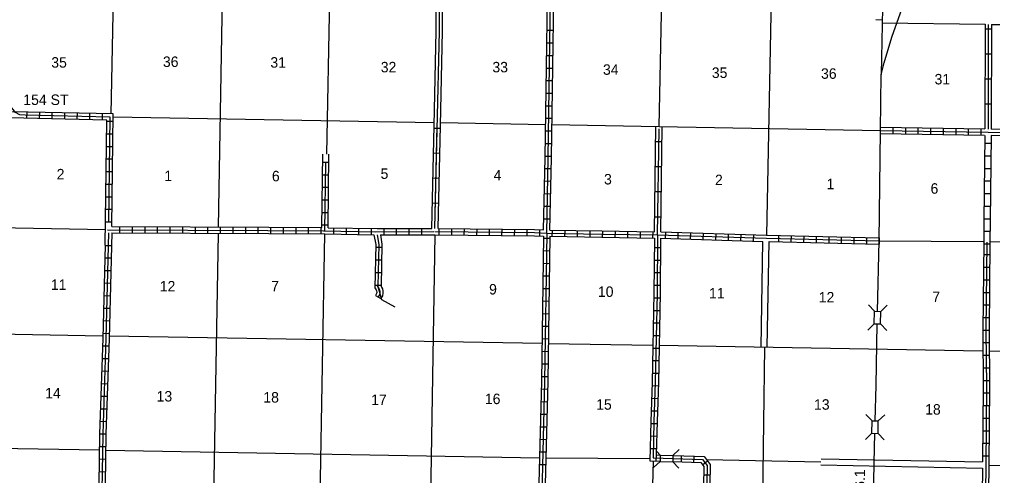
# Model space of a CAD drawing. Extents: x 1142892 to 1570202, y 16283729 to 16658946.
# Drawn here: x 1325684 to 1372098, y 16391321 to 16413088 of the extents above; entities that cross this region are included whole.
import ezdxf

# ---------------------------------------------------------------- set-up
doc = ezdxf.new("R2010")
doc.units = 0
for name, color, linetype in [('L11', 7, 'Continuous'), ('L13', 7, 'Continuous'), ('L14', 7, 'Continuous'), ('L18', 7, 'Continuous'), ('L28', 7, 'Continuous'), ('L3', 7, 'Continuous'), ('L30', 7, 'Continuous'), ('L8', 7, 'Continuous'), ('L9', 7, 'Continuous')]:
    doc.layers.add(name, color=color, linetype=linetype)

msp = doc.modelspace()

# ---------------------------------------------------------------- linework, layer by layer
at = {"layer": 'L11'}
for p, q in [((1366837, 16412923), (1371741, 16412863)), ((1372041, 16412855), (1375410, 16412819)), ((1361055, 16397454), (1361142, 16402496)), ((1361355, 16397449), (1361442, 16402496)), ((1363918, 16392126), (1371626, 16391980)), ((1363912, 16391826), (1371623, 16391680))]:
    msp.add_line(p, q, dxfattribs=at)
for points in [[(1345464, 16408034), (1345567, 16412521), (1345600, 16418505)], [(1345764, 16408029), (1345867, 16412521), (1345900, 16418496)]]:
    msp.add_lwpolyline(points, dxfattribs=at)
at = {"layer": 'L13'}
for p, q in [((1330342, 16423786), (1330043, 16408580)), ((1340559, 16418613), (1340325, 16406657)), ((1361625, 16418263), (1361316, 16402796)), ((1356194, 16407983), (1356382, 16417253)), ((1335184, 16403180), (1335367, 16414221)), ((1366850, 16413646), (1366791, 16410455)), ((1366533, 16413080), (1366839, 16413075)), ((1330159, 16408438), (1345467, 16408171)), ((1345767, 16408163), (1350784, 16408080)), ((1351084, 16408071), (1356194, 16407985)), ((1356194, 16407983), (1366758, 16407796)), ((1317135, 16403305), (1329781, 16403063)), ((1334909, 16387329), (1335176, 16402880)), ((1339976, 16387304), (1340251, 16402855)), ((1345500, 16402813), (1345291, 16389860)), ((1366683, 16402521), (1371650, 16402488)), ((1371983, 16402488), (1380724, 16402438)), ((1309493, 16398338), (1329659, 16397996)), ((1329968, 16397988), (1350609, 16397638)), ((1350909, 16397630), (1355900, 16397546)), ((1356200, 16397538), (1371625, 16397271)), ((1361216, 16397451), (1361092, 16387013)), ((1371950, 16397271), (1387366, 16397005)), ((1309468, 16392896), (1329501, 16392546)), ((1329801, 16392538), (1350492, 16392171)), ((1350792, 16392171), (1355758, 16392130)), ((1358458, 16392080), (1363915, 16391976)), ((1355917, 16392021), (1355767, 16387054)), ((1371925, 16391821), (1390757, 16391621))]:
    msp.add_line(p, q, dxfattribs=at)
at = {"layer": 'L18'}
for p, q in [((1366466, 16399163), (1366175, 16399463)), ((1366458, 16398563), (1366466, 16399163)), ((1366466, 16399163), (1366766, 16399155)), ((1366758, 16398555), (1366766, 16399155)), ((1366766, 16399155), (1367075, 16399446)), ((1366458, 16398563), (1366150, 16398263)), ((1366458, 16398563), (1366758, 16398555)), ((1366758, 16398555), (1367050, 16398246)), ((1366350, 16393938), (1366058, 16394238)), ((1366341, 16393338), (1366350, 16393938)), ((1366350, 16393938), (1366650, 16393930)), ((1366641, 16393330), (1366650, 16393930)), ((1366650, 16393930), (1366958, 16394221)), ((1366341, 16393338), (1366033, 16393038)), ((1366341, 16393338), (1366641, 16393330)), ((1366641, 16393330), (1366933, 16393021)), ((1356850, 16392280), (1357158, 16392571)), ((1356250, 16392296), (1356083, 16392471)), ((1356250, 16392296), (1356242, 16391996)), ((1356250, 16392296), (1356850, 16392280)), ((1356850, 16392280), (1356842, 16391980)), ((1356242, 16391996), (1355933, 16391705)), ((1356242, 16391996), (1356842, 16391980)), ((1356842, 16391980), (1357133, 16391671))]:
    msp.add_line(p, q, dxfattribs=at)
at = {"layer": 'L3'}
for points in [[(1366616, 16399155), (1366683, 16402521), (1366758, 16407796), (1366791, 16410455), (1366925, 16411021), (1367300, 16412238), (1367783, 16413630), (1367875, 16414205), (1367933, 16416138), (1367958, 16418330)], [(1366500, 16393930), (1366541, 16395621), (1366600, 16398555)], [(1366350, 16385896), (1366358, 16386638), (1366450, 16391913), (1366483, 16393338)]]:
    msp.add_lwpolyline(points, dxfattribs=at)
at = {"layer": 'L8'}
for p, q in [((1350850, 16412571), (1351150, 16412571)), ((1350842, 16411971), (1351142, 16411971)), ((1350825, 16411371), (1351125, 16411371)), ((1350817, 16410771), (1351117, 16410771)), ((1350809, 16410171), (1351109, 16410171)), ((1350800, 16409571), (1351100, 16409571)), ((1350792, 16408971), (1351092, 16408971)), ((1326034, 16408671), (1326026, 16408371)), ((1326634, 16408655), (1326626, 16408355)), ((1327234, 16408646), (1327226, 16408346)), ((1327834, 16408630), (1327826, 16408330)), ((1328434, 16408613), (1328426, 16408313)), ((1329026, 16408605), (1329026, 16408305)), ((1329626, 16408588), (1329626, 16408288)), ((1350784, 16408371), (1351084, 16408371)), ((1330159, 16408213), (1329859, 16408213)), ((1356125, 16402805), (1356192, 16407871)), ((1366758, 16407646), (1366758, 16407946)), ((1367358, 16407638), (1367358, 16407938)), ((1367958, 16407630), (1367958, 16407930)), ((1368558, 16407613), (1368558, 16407913)), ((1369158, 16407605), (1369158, 16407905)), ((1369758, 16407596), (1369758, 16407896)), ((1370358, 16407588), (1370358, 16407888)), ((1370958, 16407580), (1370958, 16407880)), ((1371558, 16407571), (1371558, 16407871)), ((1330151, 16407613), (1329851, 16407613)), ((1350775, 16407771), (1351075, 16407771)), ((1330143, 16407013), (1329843, 16407013)), ((1350767, 16407171), (1351067, 16407171)), ((1371725, 16407180), (1372025, 16407180)), ((1340101, 16403155), (1340147, 16406660)), ((1340401, 16403146), (1340447, 16406656)), ((1350759, 16406571), (1351059, 16406571)), ((1371716, 16406580), (1372016, 16406580)), ((1330134, 16406413), (1329834, 16406413)), ((1340142, 16406280), (1340442, 16406280)), ((1340251, 16403005), (1340292, 16406280)), ((1350750, 16405980), (1351050, 16405971)), ((1371716, 16405980), (1372016, 16405980)), ((1330126, 16405813), (1329826, 16405813)), ((1340134, 16405680), (1340434, 16405680)), ((1330118, 16405213), (1329818, 16405213)), ((1340126, 16405080), (1340426, 16405080)), ((1350734, 16405380), (1351034, 16405371)), ((1371708, 16405380), (1372008, 16405380)), ((1330109, 16404613), (1329809, 16404613)), ((1350725, 16404780), (1351025, 16404771)), ((1371700, 16404780), (1372000, 16404780)), ((1340117, 16404480), (1340417, 16404480)), ((1350709, 16404180), (1351009, 16404171)), ((1371691, 16404180), (1371991, 16404180)), ((1330101, 16404013), (1329801, 16404013)), ((1340109, 16403880), (1340409, 16403880)), ((1330093, 16403413), (1329793, 16403413)), ((1330476, 16402905), (1330476, 16403205)), ((1331076, 16402896), (1331076, 16403196)), ((1331676, 16402896), (1331676, 16403196)), ((1332276, 16402896), (1332276, 16403196)), ((1332876, 16402888), (1332876, 16403188)), ((1333476, 16402888), (1333476, 16403188)), ((1334076, 16402888), (1334076, 16403188)), ((1334676, 16402880), (1334676, 16403180)), ((1335276, 16402880), (1335276, 16403180)), ((1335876, 16402880), (1335876, 16403180)), ((1336476, 16402880), (1336476, 16403180)), ((1337076, 16402871), (1337076, 16403171)), ((1337676, 16402871), (1337676, 16403171)), ((1340101, 16403280), (1340401, 16403280)), ((1350700, 16403580), (1351000, 16403571)), ((1371683, 16403580), (1371983, 16403580)), ((1338276, 16402863), (1338276, 16403163)), ((1338876, 16402863), (1338876, 16403163)), ((1339476, 16402863), (1339476, 16403163)), ((1340076, 16402863), (1340076, 16403163)), ((1340676, 16402846), (1340676, 16403146)), ((1341276, 16402830), (1341276, 16403130)), ((1341876, 16402821), (1341876, 16403121)), ((1342475, 16402813), (1342475, 16403105)), ((1343075, 16402805), (1343075, 16403105)), ((1343675, 16402805), (1343675, 16403105)), ((1344275, 16402813), (1344275, 16403113)), ((1344875, 16402813), (1344875, 16403113)), ((1345692, 16403113), (1345684, 16402813)), ((1346292, 16403105), (1346284, 16402805)), ((1346892, 16403096), (1346884, 16402796)), ((1347492, 16403088), (1347484, 16402788)), ((1348092, 16403088), (1348084, 16402788)), ((1348692, 16403080), (1348684, 16402780)), ((1349292, 16403071), (1349284, 16402771)), ((1349892, 16403063), (1349884, 16402763)), ((1350492, 16403055), (1350484, 16402755)), ((1351092, 16403038), (1351084, 16402738)), ((1351692, 16403030), (1351684, 16402730)), ((1352292, 16403021), (1352284, 16402721)), ((1352892, 16403005), (1352884, 16402705)), ((1353492, 16402996), (1353484, 16402696)), ((1354092, 16402988), (1354083, 16402688)), ((1354692, 16402980), (1354683, 16402680)), ((1355292, 16402971), (1355283, 16402671)), ((1355892, 16402955), (1355883, 16402655)), ((1356492, 16402946), (1356483, 16402646)), ((1357092, 16402921), (1357083, 16402621)), ((1357692, 16402905), (1357683, 16402605)), ((1358292, 16402888), (1358283, 16402588)), ((1358892, 16402871), (1358883, 16402571)), ((1359492, 16402855), (1359483, 16402555)), ((1360092, 16402830), (1360083, 16402538)), ((1360692, 16402813), (1360683, 16402513)), ((1361892, 16402780), (1361883, 16402480)), ((1362492, 16402771), (1362483, 16402471)), ((1363092, 16402755), (1363083, 16402455)), ((1363692, 16402738), (1363683, 16402438)), ((1364283, 16402730), (1364283, 16402430)), ((1364883, 16402713), (1364883, 16402413)), ((1371683, 16402980), (1371983, 16402980)), ((1329768, 16402305), (1330068, 16402305)), ((1350984, 16402630), (1350684, 16402638)), ((1365483, 16402696), (1365483, 16402396)), ((1366083, 16402688), (1366083, 16402388)), ((1366683, 16402671), (1366683, 16402371)), ((1371683, 16402380), (1371983, 16402380)), ((1342675, 16402213), (1342975, 16402213)), ((1350975, 16402030), (1350675, 16402038)), ((1355967, 16402205), (1356267, 16402205)), ((1371666, 16401863), (1371966, 16401863)), ((1329751, 16401705), (1330051, 16401705)), ((1342659, 16401613), (1342959, 16401613)), ((1350967, 16401430), (1350667, 16401438)), ((1355967, 16401605), (1356267, 16401605)), ((1329743, 16401113), (1330043, 16401105)), ((1342650, 16401013), (1342950, 16401013)), ((1355958, 16401005), (1356258, 16401005)), ((1371666, 16401263), (1371966, 16401263)), ((1329726, 16400513), (1330026, 16400505)), ((1342634, 16400413), (1342934, 16400413)), ((1350950, 16400830), (1350659, 16400838)), ((1355950, 16400405), (1356250, 16400405)), ((1371658, 16400663), (1371958, 16400663)), ((1342666, 16399920), (1342926, 16399774)), ((1350942, 16400230), (1350642, 16400238)), ((1371650, 16400063), (1371950, 16400063)), ((1329709, 16399913), (1330009, 16399905)), ((1350934, 16399630), (1350634, 16399638)), ((1355942, 16399805), (1356242, 16399805)), ((1371641, 16399463), (1371941, 16399463)), ((1329693, 16399313), (1329993, 16399305)), ((1350925, 16399030), (1350625, 16399038)), ((1355933, 16399205), (1356233, 16399205)), ((1329676, 16398713), (1329976, 16398705)), ((1355917, 16398605), (1356217, 16398605)), ((1371641, 16398863), (1371941, 16398863)), ((1329668, 16398113), (1329968, 16398105)), ((1350917, 16398430), (1350617, 16398438)), ((1371633, 16398263), (1371933, 16398263)), ((1350909, 16397830), (1350609, 16397838)), ((1355908, 16398005), (1356208, 16398005)), ((1371641, 16397663), (1371941, 16397663)), ((1329651, 16397513), (1329951, 16397505)), ((1350900, 16397230), (1350600, 16397238)), ((1355892, 16397405), (1356192, 16397405)), ((1329626, 16396913), (1329926, 16396905)), ((1355883, 16396805), (1356183, 16396805)), ((1371641, 16397063), (1371941, 16397063)), ((1329609, 16396313), (1329909, 16396305)), ((1350892, 16396630), (1350592, 16396638)), ((1355867, 16396213), (1356167, 16396205)), ((1371650, 16396463), (1371950, 16396463)), ((1350884, 16396030), (1350584, 16396038)), ((1371658, 16395863), (1371958, 16395863)), ((1329584, 16395713), (1329884, 16395705)), ((1350875, 16395430), (1350575, 16395438)), ((1355850, 16395613), (1356150, 16395605)), ((1329568, 16395113), (1329868, 16395105)), ((1350859, 16394830), (1350559, 16394838)), ((1355833, 16395013), (1356133, 16395005)), ((1371658, 16395263), (1371958, 16395263)), ((1329551, 16394513), (1329851, 16394505)), ((1355817, 16394413), (1356117, 16394405)), ((1371650, 16394663), (1371950, 16394663)), ((1329526, 16393913), (1329826, 16393905)), ((1350842, 16394230), (1350542, 16394238)), ((1371641, 16394063), (1371941, 16394063)), ((1350834, 16393630), (1350534, 16393638)), ((1355800, 16393813), (1356100, 16393805)), ((1371641, 16393463), (1371941, 16393463)), ((1329509, 16393313), (1329809, 16393305)), ((1350817, 16393030), (1350517, 16393038)), ((1355783, 16393213), (1356083, 16393205)), ((1329501, 16392713), (1329801, 16392704)), ((1355767, 16392613), (1356067, 16392605)), ((1371633, 16392863), (1371933, 16392863)), ((1329493, 16392113), (1329793, 16392104)), ((1350800, 16392430), (1350500, 16392438)), ((1356058, 16392005), (1356067, 16392305)), ((1357258, 16391971), (1357267, 16392271)), ((1357858, 16391955), (1357867, 16392255)), ((1371625, 16392263), (1371925, 16392263)), ((1350784, 16391830), (1350484, 16391838)), ((1358267, 16391838), (1358500, 16392021)), ((1329484, 16391513), (1329784, 16391504)), ((1358325, 16391363), (1358625, 16391363))]:
    msp.add_line(p, q, dxfattribs=at)
for points in [[(1345500, 16403113), (1345717, 16412521), (1345750, 16418646)], [(1350834, 16402896), (1350909, 16406480), (1351084, 16418571)], [(1350684, 16403046), (1350759, 16406488), (1350934, 16418430)], [(1350984, 16403038), (1351059, 16406480), (1351234, 16418430)], [(1329943, 16403413), (1330009, 16408430), (1325959, 16408521), (1325701, 16408538), (1325493, 16408655), (1324809, 16409521), (1324693, 16409705), (1324693, 16409946), (1324743, 16410963), (1323893, 16411030), (1323701, 16411055), (1323568, 16411146), (1323034, 16411680), (1322293, 16411963), (1321459, 16413146), (1319860, 16414646), (1319351, 16415105), (1319135, 16415321), (1318618, 16416155), (1318485, 16416305), (1317743, 16416430), (1317568, 16416438), (1317301, 16416346), (1313735, 16414630)], [(1329770, 16402322), (1329859, 16408280), (1325225, 16408388)], [(1330084, 16403205), (1330159, 16408580), (1325296, 16408686)], [(1366758, 16407946), (1371733, 16407863)], [(1372033, 16407863), (1382508, 16407694)], [(1366758, 16407796), (1371883, 16407713), (1382499, 16407546), (1387549, 16407513), (1398132, 16407380)], [(1366758, 16407646), (1371716, 16407563)], [(1371733, 16407555), (1371683, 16403488), (1371675, 16402463)], [(1372033, 16407555), (1371983, 16403488), (1371975, 16402463)], [(1372033, 16407563), (1382341, 16407396)], [(1330084, 16403205), (1337584, 16403171), (1340101, 16403155)], [(1329934, 16402905), (1329809, 16397871), (1329659, 16393296), (1329601, 16389704), (1329559, 16387254)], [(1330084, 16402905), (1329959, 16397863), (1329809, 16393296), (1329751, 16389704), (1329709, 16387404)], [(1329876, 16403055), (1337526, 16403021), (1340192, 16403005), (1342684, 16402955), (1345442, 16402963)], [(1330084, 16402905), (1337584, 16402871), (1340251, 16402855), (1342584, 16402813)], [(1340401, 16403146), (1342742, 16403105), (1345350, 16403113)], [(1342584, 16402813), (1342675, 16402346), (1342633, 16400277)], [(1342742, 16402805), (1342825, 16402355), (1342784, 16400338), (1342959, 16399730), (1343584, 16399380)], [(1342900, 16402805), (1345500, 16402813)], [(1342900, 16402805), (1342975, 16402363), (1342934, 16400360)], [(1345500, 16402963), (1350250, 16402913), (1350834, 16402896), (1353458, 16402846), (1356125, 16402805), (1361317, 16402646), (1366683, 16402521)], [(1345500, 16402813), (1350250, 16402763), (1350675, 16402746)], [(1345650, 16403113), (1350250, 16403063), (1350684, 16403046)], [(1350675, 16402746), (1350584, 16395830), (1350492, 16392188)], [(1350834, 16402896), (1350734, 16395830), (1350517, 16387038)], [(1350975, 16402738), (1350884, 16395830), (1350667, 16387188)], [(1350975, 16402738), (1353458, 16402696), (1355967, 16402655)], [(1350984, 16403038), (1353458, 16402996), (1355975, 16402955)], [(1356125, 16402805), (1356100, 16400021), (1356008, 16395763), (1355950, 16393905), (1355908, 16392163), (1358267, 16392088), (1358483, 16391796), (1358392, 16386846)], [(1356275, 16402946), (1361315, 16402788)], [(1361316, 16402796), (1366683, 16402671)], [(1329770, 16402322), (1329659, 16397880), (1329509, 16393296), (1329451, 16389704), (1329409, 16387413)], [(1355967, 16402655), (1355950, 16400021), (1355858, 16395763), (1355800, 16393905), (1355758, 16392021), (1356242, 16392005)], [(1356267, 16402646), (1356250, 16400021), (1356158, 16395763), (1356100, 16393905), (1356058, 16392305), (1356242, 16392296)], [(1356267, 16402646), (1361142, 16402496)], [(1361442, 16402496), (1366683, 16402371)], [(1371675, 16402463), (1371633, 16398246), (1371658, 16395555), (1371626, 16391980)], [(1371825, 16402463), (1371783, 16398246), (1371808, 16395555), (1371775, 16391830), (1371725, 16387996), (1371683, 16386613), (1371641, 16384729), (1371633, 16381346)], [(1371975, 16402463), (1371933, 16398246), (1371958, 16395555), (1371925, 16391830), (1371857, 16386661)], [(1342748, 16400399), (1342769, 16400343), (1342826, 16400249), (1342853, 16400184), (1342874, 16400097), (1342873, 16400037), (1342854, 16399950), (1342794, 16399844)], [(1342633, 16400277), (1342692, 16400180), (1342710, 16400137), (1342724, 16400080), (1342723, 16400054), (1342712, 16400004), (1342663, 16399917)], [(1342934, 16400360), (1342960, 16400318), (1342997, 16400230), (1343024, 16400114), (1343023, 16400020), (1342995, 16399895), (1342925, 16399771)], [(1350492, 16392180), (1350367, 16387188)], [(1356875, 16392280), (1358342, 16392238), (1358633, 16391846), (1358542, 16386996)], [(1356850, 16391988), (1358192, 16391938), (1358333, 16391746), (1358242, 16386996)], [(1371623, 16391680), (1371575, 16387996), (1371541, 16386763)]]:
    msp.add_lwpolyline(points, dxfattribs=at)
at = {"layer": 'L9'}
for p, q in [((1372040, 16412628), (1371742, 16412628)), ((1371891, 16412855), (1371883, 16407855)), ((1372038, 16411434), (1371740, 16411435)), ((1372036, 16410241), (1371738, 16410242)), ((1372034, 16409048), (1371736, 16409048)), ((1345759, 16407885), (1345461, 16407891)), ((1345500, 16403116), (1345614, 16408033)), ((1355975, 16402955), (1356043, 16407988)), ((1356275, 16402946), (1356343, 16407980)), ((1356033, 16407271), (1356333, 16407271)), ((1345732, 16406692), (1345434, 16406699)), ((1356017, 16406071), (1356317, 16406071)), ((1345704, 16405499), (1345406, 16405506)), ((1356000, 16404871), (1356300, 16404871)), ((1345677, 16404306), (1345379, 16404313)), ((1355983, 16403671), (1356283, 16403671))]:
    msp.add_line(p, q, dxfattribs=at)
for points in [[(1371741, 16412863), (1371733, 16407871)], [(1372041, 16412855), (1372033, 16407855)], [(1345350, 16403113), (1345464, 16408034)], [(1345650, 16403113), (1345764, 16408029)]]:
    msp.add_lwpolyline(points, dxfattribs=at)

# ---------------------------------------------------------------- texts
at = {"layer": 'L14'}
for s, p in [('35', (1327201, 16410788)), ('36', (1332526, 16410821)), ('31', (1337651, 16410788)), ('32', (1342917, 16410563)), ('33', (1348242, 16410563)), ('34', (1353517, 16410446)), ('35', (1358708, 16410296)), ('36', (1363917, 16410255)), ('31', (1369333, 16409988)), ('2', (1327459, 16405455)), ('5', (1342909, 16405480)), ('1', (1332593, 16405371)), ('6', (1337726, 16405363)), ('4', (1348300, 16405405)), ('3', (1353567, 16405213)), ('2', (1358858, 16405180)), ('1', (1364183, 16404988)), ('6', (1369141, 16404771)), ('11', (1327184, 16400180)), ('12', (1332376, 16400105)), ('7', (1337692, 16400113)), ('9', (1348084, 16399963)), ('10', (1353275, 16399846)), ('11', (1358575, 16399771)), ('12', (1363808, 16399580)), ('7', (1369225, 16399596)), ('14', (1326909, 16395005)), ('13', (1332226, 16394855)), ('18', (1337317, 16394805)), ('17', (1342459, 16394688)), ('16', (1347884, 16394730)), ('15', (1353192, 16394463)), ('13', (1363583, 16394463)), ('18', (1368883, 16394230))]:
    msp.add_text(s, height=500, rotation=0, dxfattribs=at).set_placement(p)
at = {"layer": 'L28'}
msp.add_text('16.1', height=500, rotation=90, dxfattribs=at).set_placement((1366016, 16390313))
at = {"layer": 'L30'}
msp.add_text('154 ST', height=500, rotation=0, dxfattribs=at).set_placement((1325867, 16409006))

doc.saveas('drawing.dxf')
